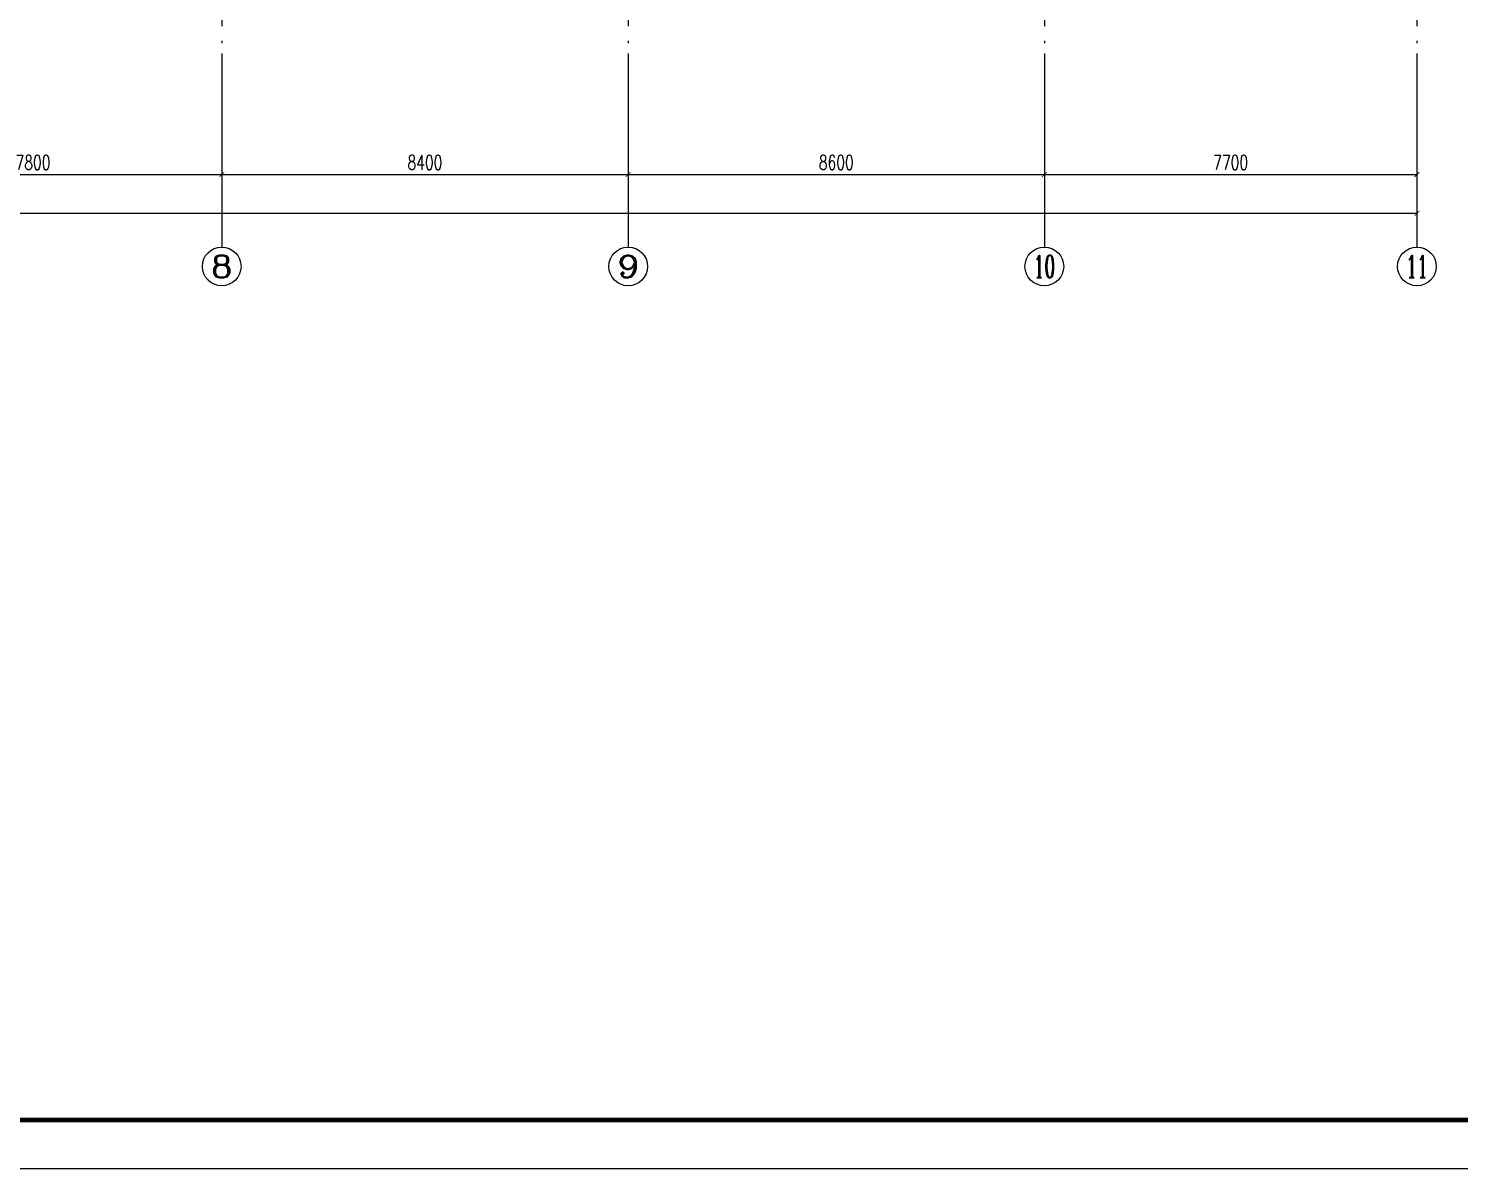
# Model space of a CAD drawing. Extents: x 169490 to 7584583, y -2399407 to 1374371.
# Drawn here: x 651206 to 680772, y 563697 to 587249 of the extents above; entities that cross this region are included whole.
import ezdxf
from ezdxf.enums import TextEntityAlignment as Align

# ---------------------------------------------------------------- set-up
doc = ezdxf.new("R2010")
doc.units = 0
doc.header["$LTSCALE"] = 100
doc.linetypes.add('D3轴线点划线', pattern=[18.5, 12, -3, 0.5, -3])
doc.layers.get('0').update_dxf_attribs({"linetype": 'CONTINUOUS'})
doc.layers.get('DEFPOINTS').update_dxf_attribs({"linetype": 'CONTINUOUS'})
for name, color, linetype in [('AXIS', 3, 'CONTINUOUS'), ('AXIS_TEXT', 4, 'CONTINUOUS'), ('C-AXIS(轴号)', 3, 'CONTINUOUS'), ('C-AXIS-T(字)', 7, 'CONTINUOUS'), ('C-DOTE', 8, 'D3轴线点划线'), ('图框', 140, 'CONTINUOUS')]:
    doc.layers.add(name, color=color, linetype=linetype)
doc.styles.add('_TCH_AXIS', font='COMPLEX', dxfattribs={"bigfont": 'GBCBIG'})
doc.styles.add('_TCH_DIM_T3', font='SIMPLEX.shx', dxfattribs={"width": 0.705882, "bigfont": 'GBCBIG.shx'})
doc.styles.add('COMPLEX', font='COMPLEX')
doc.dimstyles.new('_TCH_ARCH&&100', dxfattribs={"dimtxt": 297.5, "dimasz": 100, "dimexe": 250, "dimexo": 300, "dimgap": 100, "dimtad": 1, "dimdec": 0, "dimzin": 0, "dimdsep": 46, "dimtxsty": '_TCH_DIM_T3', "dimblk": 'ARCHTICK', "dimcen": 0.09, "dimclrt": 7, "dimazin": 2, "dimtfac": 1, "dimtdec": 0, "dimtix": 1, "dimtmove": 2, "dimatfit": 3, "dimfxl": 1, "dimtolj": 1, "dimtzin": 0, "dimarcsym": 0})

# ---------------------------------------------------------------- blocks, each defined once
blk = doc.blocks.new('_ARCHTICK')
at = {"const_width": 0.15}
blk.add_lwpolyline([(-0.5, -0.5), (0.5, 0.5)], dxfattribs=at)
blk = doc.blocks.new('*D1446')
at = {"layer": 'AXIS', "color": 0, "lineweight": -2, "transparency": 16777216}
for p, q in [((607996, 586434), (607996, 583184)), ((679896, 586434), (679896, 583184)), ((607996, 583434), (679896, 583434))]:
    blk.add_line(p, q, dxfattribs=at)
at = {"layer": 'DEFPOINTS', "color": 0, "transparency": 16777216}
for p in [(607996, 586734), (679896, 586734), (679896, 583434)]:
    blk.add_point(p, dxfattribs=at)
at = {"layer": 'AXIS', "color": 0, "lineweight": -2, "transparency": 16777216, "xscale": 100, "yscale": 100, "zscale": 100, "rotation": 180}
blk.add_blockref('_ARCHTICK', (607996, 583434), dxfattribs=at)
at = {"layer": 'AXIS', "color": 0, "lineweight": -2, "transparency": 16777216, "xscale": 100, "yscale": 100, "zscale": 100}
blk.add_blockref('_ARCHTICK', (679896, 583434), dxfattribs=at)
at = {"layer": 'AXIS', "color": 7, "transparency": 16777216, "insert": (643946, 583683), "char_height": 297.5, "attachment_point": 5, "style": '_TCH_DIM_T3'}
blk.add_mtext('\\A1;71900', dxfattribs=at)
blk = doc.blocks.new('*D1453')
at = {"layer": 'AXIS', "color": 0, "lineweight": -2, "transparency": 16777216}
for p, q in [((647396, 586434), (647396, 583984)), ((655196, 586434), (655196, 583984)), ((647396, 584234), (655196, 584234))]:
    blk.add_line(p, q, dxfattribs=at)
at = {"layer": 'DEFPOINTS', "color": 0, "transparency": 16777216}
for p in [(647396, 586734), (655196, 586734), (655196, 584234)]:
    blk.add_point(p, dxfattribs=at)
at = {"layer": 'AXIS', "color": 0, "lineweight": -2, "transparency": 16777216, "xscale": 100, "yscale": 100, "zscale": 100, "rotation": 180}
blk.add_blockref('_ARCHTICK', (647396, 584234), dxfattribs=at)
at = {"layer": 'AXIS', "color": 0, "lineweight": -2, "transparency": 16777216, "xscale": 100, "yscale": 100, "zscale": 100}
blk.add_blockref('_ARCHTICK', (655196, 584234), dxfattribs=at)
at = {"layer": 'AXIS', "color": 7, "transparency": 16777216, "insert": (651296, 584483), "char_height": 297.5, "attachment_point": 5, "style": '_TCH_DIM_T3'}
blk.add_mtext('\\A1;7800', dxfattribs=at)
blk = doc.blocks.new('*D1454')
at = {"layer": 'AXIS', "color": 0, "lineweight": -2, "transparency": 16777216}
for p, q in [((655196, 586434), (655196, 583984)), ((663596, 586434), (663596, 583984)), ((655196, 584234), (663596, 584234))]:
    blk.add_line(p, q, dxfattribs=at)
at = {"layer": 'DEFPOINTS', "color": 0, "transparency": 16777216}
for p in [(655196, 586734), (663596, 586734), (663596, 584234)]:
    blk.add_point(p, dxfattribs=at)
at = {"layer": 'AXIS', "color": 0, "lineweight": -2, "transparency": 16777216, "xscale": 100, "yscale": 100, "zscale": 100, "rotation": 180}
blk.add_blockref('_ARCHTICK', (655196, 584234), dxfattribs=at)
at = {"layer": 'AXIS', "color": 0, "lineweight": -2, "transparency": 16777216, "xscale": 100, "yscale": 100, "zscale": 100}
blk.add_blockref('_ARCHTICK', (663596, 584234), dxfattribs=at)
at = {"layer": 'AXIS', "color": 7, "transparency": 16777216, "insert": (659396, 584483), "char_height": 297.5, "attachment_point": 5, "style": '_TCH_DIM_T3'}
blk.add_mtext('\\A1;8400', dxfattribs=at)
blk = doc.blocks.new('*D1455')
at = {"layer": 'AXIS', "color": 0, "lineweight": -2, "transparency": 16777216}
for p, q in [((663596, 586434), (663596, 583984)), ((672196, 586434), (672196, 583984)), ((663596, 584234), (672196, 584234))]:
    blk.add_line(p, q, dxfattribs=at)
at = {"layer": 'DEFPOINTS', "color": 0, "transparency": 16777216}
for p in [(663596, 586734), (672196, 586734), (672196, 584234)]:
    blk.add_point(p, dxfattribs=at)
at = {"layer": 'AXIS', "color": 0, "lineweight": -2, "transparency": 16777216, "xscale": 100, "yscale": 100, "zscale": 100, "rotation": 180}
blk.add_blockref('_ARCHTICK', (663596, 584234), dxfattribs=at)
at = {"layer": 'AXIS', "color": 0, "lineweight": -2, "transparency": 16777216, "xscale": 100, "yscale": 100, "zscale": 100}
blk.add_blockref('_ARCHTICK', (672196, 584234), dxfattribs=at)
at = {"layer": 'AXIS', "color": 7, "transparency": 16777216, "insert": (667896, 584483), "char_height": 297.5, "attachment_point": 5, "style": '_TCH_DIM_T3'}
blk.add_mtext('\\A1;8600', dxfattribs=at)
blk = doc.blocks.new('*D1456')
at = {"layer": 'AXIS', "color": 0, "lineweight": -2, "transparency": 16777216}
for p, q in [((672196, 586434), (672196, 583984)), ((679896, 586434), (679896, 583984)), ((672196, 584234), (679896, 584234))]:
    blk.add_line(p, q, dxfattribs=at)
at = {"layer": 'DEFPOINTS', "color": 0, "transparency": 16777216}
for p in [(672196, 586734), (679896, 586734), (679896, 584234)]:
    blk.add_point(p, dxfattribs=at)
at = {"layer": 'AXIS', "color": 0, "lineweight": -2, "transparency": 16777216, "xscale": 100, "yscale": 100, "zscale": 100, "rotation": 180}
blk.add_blockref('_ARCHTICK', (672196, 584234), dxfattribs=at)
at = {"layer": 'AXIS', "color": 0, "lineweight": -2, "transparency": 16777216, "xscale": 100, "yscale": 100, "zscale": 100}
blk.add_blockref('_ARCHTICK', (679896, 584234), dxfattribs=at)
at = {"layer": 'AXIS', "color": 7, "transparency": 16777216, "insert": (676046, 584483), "char_height": 297.5, "attachment_point": 5, "style": '_TCH_DIM_T3'}
blk.add_mtext('\\A1;7700', dxfattribs=at)
blk = doc.blocks.new('_AXISO')
blk.add_circle((0, 0), 0.5)
at = {"layer": 'AXIS_TEXT', "style": 'COMPLEX', "width": 1.041667}
blk.add_attdef('A', text='', height=0.56, dxfattribs=at).set_placement((-0.25, -0.28), (0.25, -0.28), align=Align.FIT)

msp = doc.modelspace()

# ---------------------------------------------------------------- linework, layer by layer
at = {"ltscale": 10}
msp.add_lwpolyline([(690882.7, 622096.8), (596277.8, 622096.8), (596277.8, 564696.8), (690882.7, 564696.8)], close=True, dxfattribs=at)
at = {"layer": 'C-AXIS(轴号)'}
for p, q in [((655195.7, 586734.4), (655195.7, 582734.4)), ((663595.7, 586734.4), (663595.7, 582734.4)), ((672195.7, 586734.4), (672195.7, 582734.4)), ((679895.7, 586734.4), (679895.7, 582734.4))]:
    msp.add_line(p, q, dxfattribs=at)
at = {"layer": 'C-DOTE'}
for p, q in [((655195.7, 603298.4), (655195.7, 586734.4)), ((663595.7, 603298.4), (663595.7, 586734.4)), ((672195.7, 603298.4), (672195.7, 586734.4)), ((679895.7, 603298.4), (679895.7, 586734.4))]:
    msp.add_line(p, q, dxfattribs=at)
at = {"layer": '图框'}
msp.add_lwpolyline([(593777.8, 563696.8), (698877.8, 563696.8), (698877.8, 623096.8), (593777.8, 623096.8)], close=True, dxfattribs=at)
at = {"layer": '图框', "const_width": 100}
msp.add_lwpolyline([(596277.8, 564696.8), (697877.8, 564696.8), (697877.8, 622096.8), (596277.8, 622096.8)], close=True, dxfattribs=at)

# ---------------------------------------------------------------- block references
at = {"layer": 'C-AXIS(轴号)'}
ref = msp.add_blockref('_AXISO', (655195.7, 582334.4), dxfattribs=dict(at, xscale=800, yscale=800, zscale=800))
ref.add_attrib('A', '8', dxfattribs={"layer": 'C-AXIS-T(字)', "height": 452.5, "style": '_TCH_AXIS', "width": 1.5}).set_placement((654969.4, 582108.1), (655422, 582108.1), align=Align.FIT)
ref = msp.add_blockref('_AXISO', (663595.7, 582334.4), dxfattribs=dict(at, xscale=800, yscale=800, zscale=800))
ref.add_attrib('A', '9', dxfattribs={"layer": 'C-AXIS-T(字)', "height": 452.5, "style": '_TCH_AXIS', "width": 1.5}).set_placement((663369.4, 582108.1), (663822, 582108.1), align=Align.FIT)
ref = msp.add_blockref('_AXISO', (672195.7, 582334.4), dxfattribs=dict(at, xscale=800, yscale=800, zscale=800))
ref.add_attrib('A', '10', dxfattribs={"layer": 'C-AXIS-T(字)', "height": 452.55, "style": '_TCH_AXIS', "width": 0.724138}).set_placement((671969.4, 582108.1), (672422, 582108.1), align=Align.FIT)
ref = msp.add_blockref('_AXISO', (679895.7, 582334.4), dxfattribs=dict(at, xscale=800, yscale=800, zscale=800))
ref.add_attrib('A', '11', dxfattribs={"layer": 'C-AXIS-T(字)', "height": 452.55, "style": '_TCH_AXIS', "width": 0.875}).set_placement((679669.4, 582108.1), (680122, 582108.1), align=Align.FIT)

# ---------------------------------------------------------------- dimensions: what is measured, and where the dimension line sits
at = {"layer": 'AXIS'}
for p1, p2, distance, picture, middle in [((607995.7, 586734.4), (679895.7, 586734.4), -3300, '*D1446', (643945.7, 583683.2)), ((647395.7, 586734.4), (655195.7, 586734.4), -2500, '*D1453', (651295.7, 584483.2)), ((655195.7, 586734.4), (663595.7, 586734.4), -2500, '*D1454', (659395.7, 584483.2)), ((663595.7, 586734.4), (672195.7, 586734.4), -2500, '*D1455', (667895.7, 584483.2)), ((672195.7, 586734.4), (679895.7, 586734.4), -2500, '*D1456', (676045.7, 584483.2))]:
    dim = msp.add_aligned_dim(p1=p1, p2=p2, distance=distance, dimstyle='_TCH_ARCH&&100', dxfattribs=at)
    dim.commit()
    dim.dimension.update_dxf_attribs({"geometry": picture, "text_midpoint": middle})

doc.saveas('drawing.dxf')
